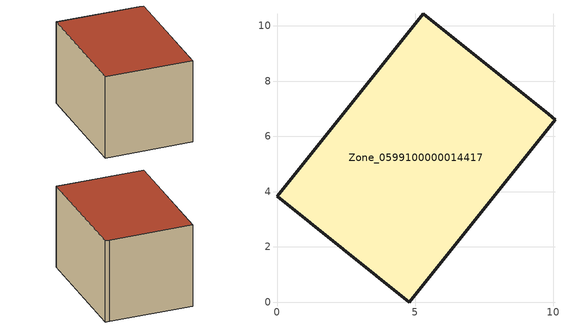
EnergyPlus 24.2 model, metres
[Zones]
Zone_0599100000014417
 floor ground (C_G): 4.8,0 0,3.83 5.3,10.44 9.85,6.81 10.07,6.6 z0.5
 wall outside (C_F): 0,3.83 4.8,0 10.07,6.6 9.85,6.81 5.3,10.44 0,3.83 z0.5:6.42
 roof outside (C_R): 10.07,6.6 9.85,6.81 5.3,10.44 0,3.83 4.8,0 z6.42
[BUILDING]
Pand.0599100000014417: North Axis=0; Terrain=City; Loads Convergence Tolerance Value=0.04; Temperature Convergence Tolerance Value=0.4; Solar Distribution=FullExterior; Maximum Number of Warmup Days=25; Minimum Number of Warmup Days=1
[Site:Location]
Rotterdam.The.Hague.AP_ZH_NLD Design_Conditions: Latitude=51.96; Longitude=4.45; Time Zone=1; Elevation=-4.5
[SITE:GROUNDTEMPERATURE:BUILDINGSURFACE]
18, 18, 18, 18, 18, 18, 18, 18, 18, 18, 18, 18
[MATERIAL] Thermal Absorptance=0.9; Solar Absorptance=0.7; Visible Absorptance=0.7
Name | Roughness | Thickness | Conductivity | Density | Specific Heat
G.TI.1946-1964 | MediumSmooth | 0.15 | 1 | 540 | 1210
F.TI.1946-1964 | Rough | 0.3 | 0.857143 | 1920 | 840
R.TI.1946-1964 | MediumRough | 0.2 | 0.277778 | 1500 | 1000
[CONSTRUCTION]
C_G: G.TI.1946-1964
C_F: F.TI.1946-1964
C_R: R.TI.1946-1964
[ZONE]
Zone_0599100000014417: Type=1; Multiplier=1; Ceiling Height=Autocalculate; Volume=Autocalculate; Floor Area=autocalculate; Part of Total Floor Area=Yes
[ZONEINFILTRATION:DESIGNFLOWRATE]
Infil_Zone_0599100000014417: Zone or ZoneList or Space or SpaceList=Zone_0599100000014417; Schedule=AlwaysOn; Design Flow Rate Calculation Method=Flow/Area; Flow Rate per Floor Area=0.003; Constant Term Coefficient=1; Temperature Term Coefficient=0; Velocity Term Coefficient=0; Velocity Squared Term Coefficient=0
[HVACTEMPLATE:ZONE:IDEALLOADSAIRSYSTEM]
Zone_0599100000014417: Maximum Heating Supply Air Temperature=50; Minimum Cooling Supply Air Temperature=13; Maximum Heating Supply Air Humidity Ratio=0.0156; Minimum Cooling Supply Air Humidity Ratio=0.0077; Heating Limit=NoLimit; Cooling Limit=NoLimit; Dehumidification Control Type=ConstantSensibleHeatRatio; Cooling Sensible Heat Ratio=0.7; Dehumidification Setpoint=60; Humidification Control Type=None; Humidification Setpoint=30; Outdoor Air Method=None; Outdoor Air Flow Rate per Person=0.00944; Outdoor Air Flow Rate per Zone Floor Area=0; Outdoor Air Flow Rate per Zone=0; Demand Controlled Ventilation Type=None; Outdoor Air Economizer Type=NoEconomizer; Heat Recovery Type=None; Sensible Heat Recovery Effectiveness=0.7; Latent Heat Recovery Effectiveness=0.65
[ZONECONTROL:THERMOSTAT]
ThermostatControl_Zone_0599100000014417: Zone or ZoneList=Zone_0599100000014417; Control Type Schedule=DualSetpointControlType; Control 1=Thermostat_Zone_0599100000014417; Temperature Difference Between Cutout And Setpoint=0
[THERMOSTATSETPOINT:DUALSETPOINT]
Thermostat_Zone_0599100000014417: Heating Setpoint Temperature Schedule=HeatingSetpoint_Zone_0599100000014417; Cooling Setpoint Temperature Schedule=CoolingSetpoint_Zone_0599100000014417
[SCHEDULE:COMPACT]
HeatingSetpoint_Zone_0599100000014417: Through: 12/31, For: AllDays, Until: 24:00, 21
CoolingSetpoint_Zone_0599100000014417: Through: 12/31, For: AllDays, Until: 24:00, 24
DualSetpointControlType: Through: 12/31, For: AllDays, Until: 24:00, 4
AlwaysOn: Through: 12/31, For: AllDays, Until: 24:00, 1
